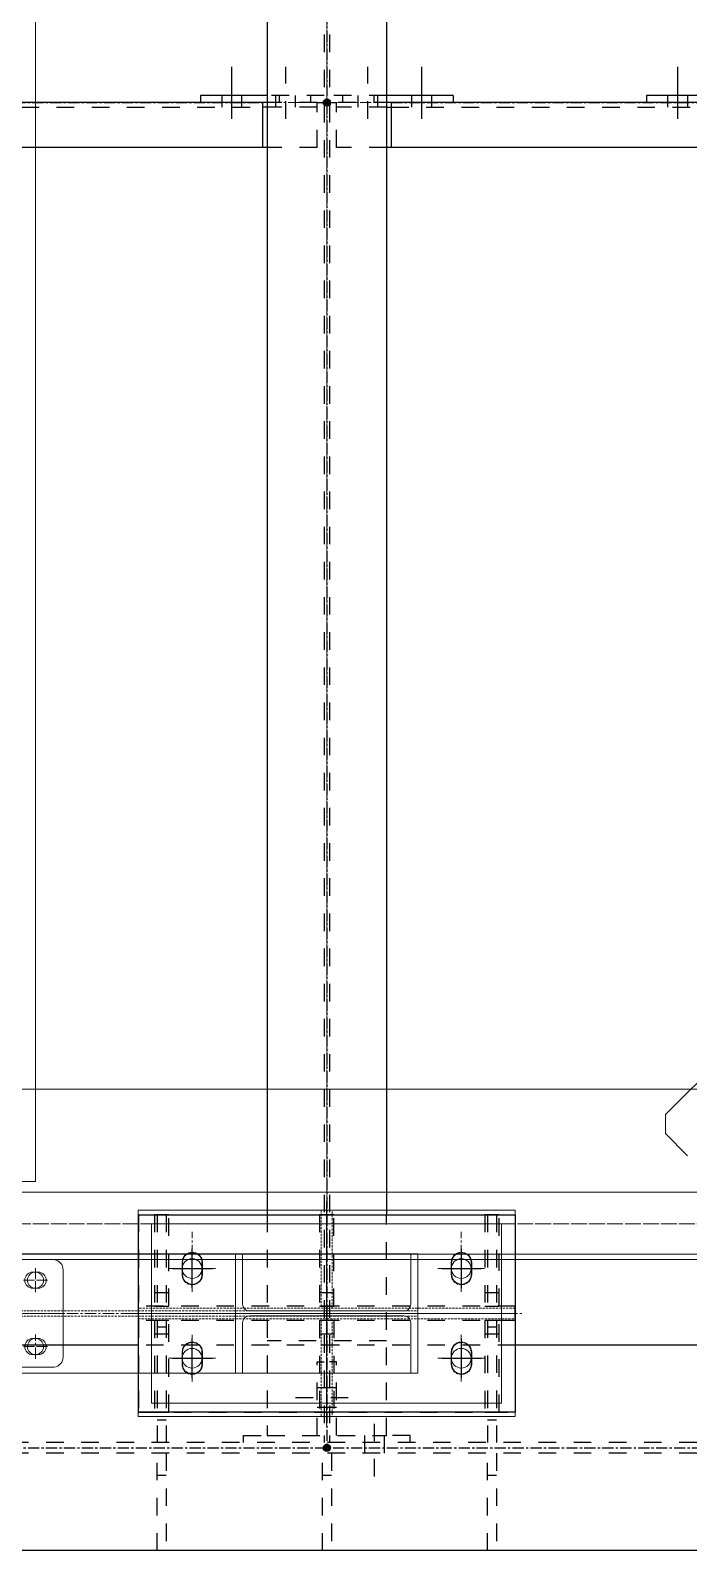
# Model space of a CAD drawing. Header units: inches. Extents: x 209270 to 234360, y -180214 to -150194.
# Drawn here: x 223884 to 224618, y -163178 to -161483 of the extents above; entities that cross this region are included whole.
import ezdxf

# ---------------------------------------------------------------- set-up
doc = ezdxf.new("R2010")
doc.units = ezdxf.units.IN
doc.header["$LTSCALE"] = 10
doc.header["$MEASUREMENT"] = 0
for name, pattern in [('CENTER', [2, 1.25, -0.25, 0.25, -0.25]), ('DXK_LINE_DOT2', [3.9198, 1.9599, -1.9599]), ('HIDDEN', [0.375, 0.25, -0.125])]:
    doc.linetypes.add(name, pattern=pattern)
for name, color, linetype in [('_STR_0', 7, 'Continuous'), ('_STR_1', 7, 'Continuous'), ('_STR_2', 7, 'Continuous'), ('_STR_4', 7, 'Continuous')]:
    doc.layers.add(name, color=color, linetype=linetype)
for name, color, linetype, lineweight in [('adani logo', 7, 'Continuous', 15), ('All Bought', 110, 'Continuous', 9), ('Belt', 4, 'Continuous', 9), ('CEN', 1, 'CENTER', 9), ('HIDDDEN', 3, 'HIDDEN', 9), ('HIDDEN', 3, 'HIDDEN', 9), ('MAIN OBJECT', 2, 'Continuous', 18), ('OBJECT', 2, 'Continuous', 18), ('STR25', 30, 'Continuous', 5)]:
    doc.layers.add(name, color=color, linetype=linetype, lineweight=lineweight)

# ---------------------------------------------------------------- blocks, each defined once
blk = doc.blocks.new('A$C439c46b0')
at = {"layer": 'CEN'}
for p, q in [((0, 124.8), (0, -124.8)), ((-150, 30), (-150, 70)), ((150, 70), (150, 30)), ((-176.1, 50), (-123.9, 50)), ((123.9, 50), (176.1, 50)), ((-219.8, 0), (219.8, 0)), ((-150, -70), (-150, -30)), ((150, -30), (150, -70)), ((-123.9, -50), (-176.1, -50)), ((176.1, -50), (123.9, -50))]:
    blk.add_line(p, q, dxfattribs=at)
at = {"layer": 'MAIN OBJECT', "elevation": -528}
blk.add_lwpolyline([(-195, 100), (195, 100), (195, -100), (-195, -100)], close=True, dxfattribs=at)
at = {"layer": 'MAIN OBJECT'}
for centre in [(-150, 50, -1074.4), (150, 50, -1074.4), (-150, -50, -1074.4), (150, -50, -1074.4)]:
    blk.add_circle(centre, 11, dxfattribs=at)
blk = doc.blocks.new('A$C4ed3ba51')
at = {"layer": 'CEN'}
for p, q in [((0, 115), (0, -115)), ((-150, 23.9), (-150, 91.1)), ((150, 23.9), (150, 91.1)), ((-130, 50), (-170, 50)), ((130, 50), (170, 50)), ((-210, 0), (210, 0)), ((-150, -23.9), (-150, -76.1)), ((150, -23.9), (150, -76.1)), ((-130, -50), (-170, -50)), ((130, -50), (170, -50))]:
    blk.add_line(p, q, dxfattribs=at)
at = {"layer": 'HIDDDEN'}
for points in [[(6, 6), (6, 115), (-6, 115), (-6, 6)], [(6, -6), (6, -115), (-6, -115), (-6, -6)]]:
    blk.add_lwpolyline(points, dxfattribs=at)
blk.add_lwpolyline([(-210, -6), (210, -6), (210, 6), (-210, 6)], close=True, dxfattribs=at)
at = {"layer": 'HIDDEN', "elevation": -528}
for points in [[(-139, 57, 1), (-161, 57), (-161, 43, 1), (-139, 43)], [(139, 57, -1), (161, 57), (161, 43, -1), (139, 43)], [(-139, -57, -1), (-161, -57), (-161, -43, -1), (-139, -43)], [(139, -57, 1), (161, -57), (161, -43, 1), (139, -43)]]:
    blk.add_lwpolyline(points, format="xyb", close=True, dxfattribs=at)
at = {"layer": 'MAIN OBJECT'}
blk.add_lwpolyline([(-101.5, 66.5), (-93.7, 66.5), (-93.7, 10.4, 0.414214), (-86.1, 2.8), (86.1, 2.8, 0.414214), (93.7, 10.4), (93.7, 66.5), (101.5, 66.5), (101.5, -66.5), (93.7, -66.5), (93.7, -66.5), (93.7, -10.4, 0.414214), (86.1, -2.8), (-86.1, -2.8, 0.414214), (-93.7, -10.4), (-93.7, -66.5), (-93.7, -66.5), (-101.5, -66.5)], format="xyb", close=True, dxfattribs=at)
at = {"layer": 'STR25', "elevation": -528}
blk.add_lwpolyline([(-210, 115), (210, 115), (210, -115), (-210, -115)], close=True, dxfattribs=at)
at = {"layer": 'adani logo'}
blk.add_blockref('A$C439c46b0', (0, 0), dxfattribs=at)
blk = doc.blocks.new('A$Cee1ce5ad')
at = {"layer": 'All Bought'}
for p, q in [((-110.6, 65.2), (-96.5, 98)), ((-96.6, 97.8), (96.6, 97.8)), ((-92.9, 99.5), (92.9, 99.5)), ((-6.9, 85.4), (-6.9, -73.9)), ((6.9, 85.4), (6.9, -73.9)), ((110.6, 65.2), (96.5, 98)), ((-195, 60), (-120.6, 60)), ((-128.3, 51.5), (-128.3, 42.7)), ((-125.4, 57.7), (-113, 63.5)), ((-111.9, 64.2), (111.9, 64.2)), ((125.4, 57.7), (113, 63.5)), ((120.6, 60), (195, 60)), ((128.3, 51.5), (128.3, 42.7)), ((-205, 48.3), (-205, -48.3)), ((-144.9, 26.5), (-130.1, 38.9)), ((144.9, 26.5), (130.1, 38.9)), ((205, 48.3), (205, -48.3)), ((-146.7, 22.7), (-146.7, -22.7)), ((146.7, 22.7), (146.7, -22.7)), ((-144.9, -26.5), (-130.1, -38.9)), ((144.9, -26.5), (130.1, -38.9)), ((-128.3, -51.5), (-128.3, -42.7)), ((128.3, -51.5), (128.3, -42.7)), ((-195, -60), (-120.6, -60)), ((-125.4, -57.7), (-113, -63.5)), ((-111.9, -64.2), (111.9, -64.2)), ((-110.6, -65.2), (-96.5, -98)), ((110.6, -65.2), (96.5, -98)), ((125.4, -57.7), (113, -63.5)), ((120.6, -60), (195, -60)), ((-96.6, -97.8), (96.6, -97.8)), ((-92.9, -99.5), (92.9, -99.5))]:
    blk.add_line(p, q, dxfattribs=at)
at = {"layer": 'All Bought', "ltscale": 50}
for p, q in [((-42.5, 99.5), (-42.5, -99.5)), ((40.8, 99.5), (40.8, -99.5))]:
    blk.add_line(p, q, dxfattribs=at)
at = {"layer": 'All Bought'}
for points in [[(-171.2, 28, 1), (-171.2, 46), (-177.2, 46, 1), (-177.2, 28)], [(178.8, 28, 1), (178.8, 46), (172.8, 46, 1), (172.8, 28)], [(-171.2, -46, 1), (-171.2, -28), (-177.2, -28, 1), (-177.2, -46)], [(178.8, -46, 1), (178.8, -28), (172.8, -28, 1), (172.8, -46)]]:
    blk.add_lwpolyline(points, format="xyb", close=True, dxfattribs=at)
for centre, radius, start, end in [((-92.9, 94.5), 5, 90, 135), ((0, 85.4), 6.9, 0, 180), ((92.9, 94.5), 5, 45, 90), ((-193.5, 48.6), 11.5, 97.6625, 181.1349), ((-120.5, 51.7), 7.85, 129.2243, 180.8268), ((-116.5, 71.1), 8.33, 295, 315), ((116.5, 71.1), 8.33, 225, 245), ((120.5, 51.7), 7.85, 359.1732, 50.7757), ((193.5, 48.6), 11.5, 358.8651, 82.3375), ((-133.3, 42.7), 5, 310, 0), ((133.3, 42.7), 5, 180, 230), ((-141.7, 22.7), 5, 130, 180), ((141.7, 22.7), 5, 0, 50), ((-141.7, -22.7), 5, 180, 230), ((141.7, -22.7), 5, 310, 0), ((-193.5, -48.6), 11.5, 178.8651, 262.3375), ((-133.3, -42.7), 5, 0, 50), ((133.3, -42.7), 5, 130, 180), ((193.5, -48.6), 11.5, 277.6625, 1.1349), ((-120.5, -51.7), 7.85, 179.1732, 230.7757), ((-116.5, -71.1), 8.33, 45, 65), ((116.5, -71.1), 8.33, 115, 135), ((120.5, -51.7), 7.85, 309.2243, 0.8268), ((0, -73.9), 6.9, 180, 0), ((-92.9, -94.5), 5, 225, 270), ((92.9, -94.5), 5, 270, 315)]:
    blk.add_arc(centre, radius, start, end, dxfattribs=at)
at = {"layer": 'CEN'}
for p, q in [((0, 99.5), (0, -99.5)), ((-160.7, 37), (-187.7, 37)), ((-174.2, 50.5), (-174.2, 23.5)), ((162.3, 37), (189.3, 37)), ((175.8, 50.5), (175.8, 23.5)), ((-205, 0), (205, 0)), ((-174.2, -50.5), (-174.2, -23.5)), ((175.8, -50.5), (175.8, -23.5)), ((-160.7, -37), (-187.7, -37)), ((162.3, -37), (189.3, -37))]:
    blk.add_line(p, q, dxfattribs=at)
blk = doc.blocks.new('RTR')
at = {"layer": 'All Bought'}
for p, q in [((-83232.6, -1564163), (-83232.6, -1561763)), ((-83582.6, -1564163), (-83232.6, -1564163))]:
    blk.add_line(p, q, dxfattribs=at)
at = {"layer": 'CEN'}
for p, q in [((-82908.2, -1564415.8), (-82908.2, -1561663.2)), ((-83232.8, -1564286.5, 3956186986.7), (-83232.8, -1564259.5, 3956186986.7)), ((-83219.3, -1564273, 3956186986.7), (-83246.3, -1564273, 3956186986.7)), ((-82885.2, -1564310, 4202462826.4), (-84008.2, -1564310, 10666859653.8)), ((-83219.3, -1564347, 3956186986.7), (-83246.3, -1564347, 3956186986.7)), ((-83232.8, -1564360.5, 3956186986.7), (-83232.8, -1564333.5, 3956186986.7))]:
    blk.add_line(p, q, dxfattribs=at)
at = {"layer": 'HIDDDEN'}
for p, q in [((-82808.2, -1564307, 10666859653.8), (-84008.2, -1564307, 10666859653.8)), ((-82808.2, -1564313, 10666859653.8), (-84008.2, -1564313, 10666859653.8))]:
    blk.add_line(p, q, dxfattribs=at)
at = {"layer": 'MAIN OBJECT'}
for centre in [(-83232.8, -1564273, 3956186986.7), (-83232.8, -1564347, 3956186986.7)]:
    blk.add_circle(centre, 9, dxfattribs=at)
at = {"layer": 'OBJECT'}
for p, q in [((-82808.2, -1564243.5, 10666859653.8), (-84008.2, -1564243.5, 10666859653.8)), ((-82808.2, -1564376.5, 10666859653.8), (-84008.2, -1564376.5, 10666859653.8))]:
    blk.add_line(p, q, dxfattribs=at)
at = {"rotation": 359.9999103000868}
blk.add_blockref('A$C4ed3ba51', (-82908.3, -1564310, 5544007056.1), dxfattribs=at)
at = {"layer": 'MAIN OBJECT', "rotation": 179.9999551500434}
blk.add_blockref('A$Cee1ce5ad', (-83407, -1564310, 7412901051.7), dxfattribs=at)
blk = doc.blocks.new('A$C1db7f450')
at = {"layer": 'All Bought'}
for p, q in [((99, 0, -6732037472.9), (1227.3, -1128.3, -6732037472.9)), ((1227.3, -1128.3, -6732037472.9), (1227.3, -1149.5, -6732037472.9)), ((1202.6, -1174.3, -6732037472.9), (1227.3, -1149.5, -6732037472.9))]:
    blk.add_line(p, q, dxfattribs=at)
blk = doc.blocks.new('Part-116860372-114981 - 114867')
at = {"layer": '_STR_1', "color": 6, "linetype": 'DXK_LINE_DOT2'}
for p, q in [((224424.9, -162949.2), (224004.9, -162949.2)), ((225371.9, -163057.7), (216821.8, -163057.7)), ((225371.9, -163069.6), (216821.8, -163069.6)), ((225498.9, -163178.2), (220660, -163178.2))]:
    blk.add_line(p, q, dxfattribs=at)
at = {"layer": '_STR_2', "color": 2, "linetype": 'Continuous'}
for p, q in [((224004.9, -162949.2), (223424.9, -162949.2)), ((225371.9, -162949.2), (224424.9, -162949.2)), ((225386.9, -163178.2), (216821.8, -163178.2))]:
    blk.add_line(p, q, dxfattribs=at)
at = {"layer": '_STR_4', "color": 4, "linetype": 'CENTER'}
blk.add_line((216821.8, -163063.7), (225511.9, -163063.7), dxfattribs=at)
blk = doc.blocks.new('Part-116860372-114989 - 114867')
at = {"layer": '_STR_4', "linetype": 'Continuous'}
blk.add_hatch(color=4, dxfattribs=at).paths.add_polyline_path([(224214.9, -163067.7, -1), (224214.9, -163059.7, -1)])
at = {"layer": '_STR_1', "color": 6, "linetype": 'DXK_LINE_DOT2'}
for p, q in [((224212, -160076.7), (224212, -163049.7)), ((224217.7, -160076.7), (224217.7, -163049.7)), ((224148.3, -162803.7), (224148.3, -163049.7)), ((224281.5, -163049.7), (224281.5, -162803.7)), ((224281.5, -162944.2), (224148.3, -162944.2)), ((224148.3, -163049.7), (224281.5, -163049.7))]:
    blk.add_line(p, q, dxfattribs=at)
at = {"layer": '_STR_2', "color": 2, "linetype": 'Continuous'}
for p, q in [((224148.3, -160323.7), (224148.3, -162803.7)), ((224281.5, -160323.7), (224281.5, -162803.7))]:
    blk.add_line(p, q, dxfattribs=at)
at = {"layer": '_STR_4', "color": 4, "linetype": 'CENTER'}
blk.add_line((224214.9, -160063.7), (224214.9, -163063.7), dxfattribs=at)
at = {"layer": '_STR_4', "color": 4, "linetype": 'Continuous'}
blk.add_circle((224214.9, -163063.7), 4, dxfattribs=at)
blk = doc.blocks.new('Part-116860372-115035 - 114867')
at = {"layer": '_STR_4', "linetype": 'Continuous'}
for points in [[(223214.9, -161567.7, -1), (223214.9, -161559.7, -1)], [(224214.9, -161567.7, -1), (224214.9, -161559.7, -1)]]:
    blk.add_hatch(color=4, dxfattribs=at).paths.add_polyline_path(points)
at = {"layer": '_STR_1', "color": 6, "linetype": 'DXK_LINE_DOT2'}
for p, q in [((223225.7, -161613.7), (223225.7, -161563.7)), ((223286.5, -161563.7), (223225.7, -161563.7)), ((224204, -161563.7), (224143.3, -161563.7)), ((224204, -161613.7), (224204, -161563.7)), ((223281.5, -161568.7), (223225.7, -161568.7)), ((223286.5, -161568.7), (224143.3, -161568.7)), ((224204, -161568.7), (224148.3, -161568.7)), ((223281.5, -161613.7), (223225.7, -161613.7)), ((224204, -161613.7), (224148.3, -161613.7))]:
    blk.add_line(p, q, dxfattribs=at)
at = {"layer": '_STR_2', "color": 2, "linetype": 'Continuous'}
for p, q in [((224143.3, -161563.7), (223286.5, -161563.7)), ((223286.5, -161563.7), (223286.5, -161613.7)), ((224143.3, -161563.7), (224143.3, -161613.7)), ((223281.5, -161568.7), (223286.5, -161568.7)), ((224148.3, -161568.7), (224143.3, -161568.7)), ((224148.3, -161613.7), (223281.5, -161613.7))]:
    blk.add_line(p, q, dxfattribs=at)
at = {"layer": '_STR_4', "color": 4, "linetype": 'CENTER'}
for p, q in [((223214.9, -161563.7), (223225.7, -161563.7)), ((223286.5, -161563.7), (224143.3, -161563.7)), ((224204, -161563.7), (224214.9, -161563.7))]:
    blk.add_line(p, q, dxfattribs=at)
at = {"layer": '_STR_4', "color": 4, "linetype": 'Continuous'}
for centre in [(223214.9, -161563.7), (224214.9, -161563.7)]:
    blk.add_circle(centre, 4, dxfattribs=at)
blk = doc.blocks.new('Part-116860372-115036 - 114867')
at = {"layer": '_STR_4', "linetype": 'Continuous'}
for points in [[(224214.9, -161567.7, -1), (224214.9, -161559.7, -1)], [(224711.9, -161567.7, -1), (224711.9, -161559.7, -1)]]:
    blk.add_hatch(color=4, dxfattribs=at).paths.add_polyline_path(points)
at = {"layer": '_STR_1', "color": 6, "linetype": 'DXK_LINE_DOT2'}
for p, q in [((224225.7, -161613.7), (224225.7, -161563.7)), ((224286.5, -161563.7), (224225.7, -161563.7)), ((224701, -161563.7), (224640.3, -161563.7)), ((224701, -161613.7), (224701, -161563.7)), ((224281.5, -161568.7), (224225.7, -161568.7)), ((224286.5, -161568.7), (224640.3, -161568.7)), ((224701, -161568.7), (224645.3, -161568.7)), ((224281.5, -161613.7), (224225.7, -161613.7)), ((224701, -161613.7), (224645.3, -161613.7))]:
    blk.add_line(p, q, dxfattribs=at)
at = {"layer": '_STR_2', "color": 2, "linetype": 'Continuous'}
for p, q in [((224640.3, -161563.7), (224286.5, -161563.7)), ((224286.5, -161563.7), (224286.5, -161613.7)), ((224640.3, -161563.7), (224640.3, -161613.7)), ((224281.5, -161568.7), (224286.5, -161568.7)), ((224645.3, -161568.7), (224640.3, -161568.7)), ((224645.3, -161613.7), (224281.5, -161613.7))]:
    blk.add_line(p, q, dxfattribs=at)
at = {"layer": '_STR_4', "color": 4, "linetype": 'CENTER'}
for p, q in [((224214.9, -161563.7), (224225.7, -161563.7)), ((224286.5, -161563.7), (224640.3, -161563.7)), ((224701, -161563.7), (224711.9, -161563.7))]:
    blk.add_line(p, q, dxfattribs=at)
at = {"layer": '_STR_4', "color": 4, "linetype": 'Continuous'}
for centre in [(224214.9, -161563.7), (224711.9, -161563.7)]:
    blk.add_circle(centre, 4, dxfattribs=at)
blk = doc.blocks.new('Bolt-116860372-115442 - 114867')
at = {"layer": '_STR_1', "color": 1, "linetype": 'DXK_LINE_DOT2'}
for p, q in [((224267.7, -163036.7), (224267.7, -163104.7)), ((224256.7, -163049.7), (224256.7, -163057.7)), ((224256.7, -163057.7), (224256.7, -163069.6)), ((224278.7, -163049.7), (224278.7, -163057.7)), ((224278.7, -163057.7), (224278.7, -163069.6))]:
    blk.add_line(p, q, dxfattribs=at)
blk = doc.blocks.new('Part-116860372-115273 - 114867')
at = {"layer": '_STR_1', "color": 6, "linetype": 'DXK_LINE_DOT2'}
for p, q in [((224225.7, -162967.7), (224217.7, -162967.7)), ((224225.7, -163049.7), (224225.7, -162967.7)), ((224217.7, -163049.7), (224217.7, -163057.7)), ((224307.7, -163049.7), (224281.5, -163049.7)), ((224307.7, -163057.7), (224307.7, -163049.7))]:
    blk.add_line(p, q, dxfattribs=at)
blk = doc.blocks.new('Part-116860372-116575 - 114867')
at = {"layer": '_STR_1', "color": 6, "linetype": 'DXK_LINE_DOT2'}
for p, q in [((224022.8, -162803.7), (224022.8, -162905.7)), ((224038.8, -162803.7), (224022.8, -162803.7)), ((224038.8, -162905.7), (224038.8, -162803.7)), ((224038.8, -162890.7), (224022.8, -162890.7)), ((224022.8, -162905.7), (224038.8, -162905.7))]:
    blk.add_line(p, q, dxfattribs=at)
blk = doc.blocks.new('Part-116860372-115272 - 114867')
at = {"layer": '_STR_1', "color": 6, "linetype": 'DXK_LINE_DOT2'}
for p, q in [((224204, -163049.7), (224204, -162967.7)), ((224204, -162967.7), (224212, -162967.7)), ((224122, -163057.7), (224122, -163049.7)), ((224122, -163049.7), (224148.3, -163049.7)), ((224212, -163049.7), (224212, -163057.7))]:
    blk.add_line(p, q, dxfattribs=at)
blk = doc.blocks.new('Bolt-116860372-115274 - 114867')
at = {"layer": '_STR_1', "color": 1, "linetype": 'DXK_LINE_DOT2'}
for p, q in [((224238.7, -163007.7), (224170.7, -163007.7)), ((224212, -162996.7), (224204, -162996.7)), ((224217.7, -162996.7), (224212, -162996.7)), ((224225.7, -162996.7), (224217.7, -162996.7)), ((224212, -163018.7), (224204, -163018.7)), ((224217.7, -163018.7), (224212, -163018.7)), ((224225.7, -163018.7), (224217.7, -163018.7))]:
    blk.add_line(p, q, dxfattribs=at)
blk = doc.blocks.new('Bolt-116860372-116582 - 114867')
at = {"layer": '_STR_2', "color": 1, "linetype": 'Continuous'}
for p, q in [((224053.9, -162856.7), (224054.7, -162852.5)), ((224054.7, -162852.5), (224057.1, -162848.9)), ((224057.1, -162848.9), (224060.7, -162846.5)), ((224060.7, -162846.5), (224064.9, -162845.7)), ((224064.9, -162885.7), (224064.9, -162841.7)), ((224064.9, -162845.7), (224064.9, -162845.7)), ((224064.9, -162845.7), (224069.1, -162846.5)), ((224069.1, -162846.5), (224072.6, -162848.9)), ((224072.6, -162848.9), (224075, -162852.5)), ((224075, -162852.5), (224075.9, -162856.7)), ((224353.9, -162856.7), (224354.7, -162852.5)), ((224354.7, -162852.5), (224357.1, -162848.9)), ((224357.1, -162848.9), (224360.7, -162846.6)), ((224360.7, -162846.6), (224364.9, -162845.7)), ((224364.9, -162885.7), (224364.9, -162841.7)), ((224364.9, -162845.7), (224364.9, -162845.7)), ((224364.9, -162845.7), (224369.1, -162846.6)), ((224369.1, -162846.6), (224372.6, -162848.9)), ((224372.6, -162848.9), (224375, -162852.5)), ((224375, -162852.5), (224375.9, -162856.7)), ((224042.9, -162863.7), (224086.9, -162863.7)), ((224053.9, -162870.7), (224053.9, -162856.7)), ((224054.7, -162874.9), (224053.9, -162870.7)), ((224075.9, -162870.7), (224075, -162874.9)), ((224075.9, -162856.7), (224075.9, -162870.7)), ((224342.9, -162863.7), (224386.9, -162863.7)), ((224353.9, -162870.7), (224353.9, -162856.7)), ((224354.7, -162874.9), (224353.9, -162870.7)), ((224375.9, -162870.7), (224375, -162874.9)), ((224375.9, -162856.7), (224375.9, -162870.7)), ((224057.1, -162878.5), (224054.7, -162874.9)), ((224060.7, -162880.9), (224057.1, -162878.5)), ((224064.9, -162881.7), (224060.7, -162880.9)), ((224069.1, -162880.9), (224064.9, -162881.7)), ((224064.9, -162881.7), (224064.9, -162881.7)), ((224072.6, -162878.5), (224069.1, -162880.9)), ((224075, -162874.9), (224072.6, -162878.5)), ((224357.1, -162878.5), (224354.7, -162874.9)), ((224360.7, -162880.9), (224357.1, -162878.5)), ((224364.9, -162881.7), (224360.7, -162880.9)), ((224369.1, -162880.9), (224364.9, -162881.7)), ((224364.9, -162881.7), (224364.9, -162881.7)), ((224372.6, -162878.5), (224369.1, -162880.9)), ((224375, -162874.9), (224372.6, -162878.5)), ((224053.9, -162956.7), (224054.7, -162952.5)), ((224053.9, -162970.7), (224053.9, -162956.7)), ((224054.7, -162952.5), (224057.1, -162948.9)), ((224057.1, -162948.9), (224060.6, -162946.5)), ((224060.6, -162946.5), (224064.9, -162945.7)), ((224064.9, -162985.7), (224064.9, -162941.7)), ((224064.9, -162945.7), (224064.9, -162945.7)), ((224064.9, -162945.7), (224069.1, -162946.5)), ((224069.1, -162946.5), (224072.6, -162948.9)), ((224072.6, -162948.9), (224075, -162952.5)), ((224075, -162952.5), (224075.9, -162956.7)), ((224075.9, -162956.7), (224075.9, -162970.7)), ((224353.9, -162956.7), (224354.7, -162952.5)), ((224353.9, -162970.7), (224353.9, -162956.7)), ((224354.7, -162952.5), (224357.1, -162948.9)), ((224357.1, -162948.9), (224360.6, -162946.6)), ((224360.6, -162946.6), (224364.9, -162945.7)), ((224364.9, -162985.7), (224364.9, -162941.7)), ((224364.9, -162945.7), (224364.9, -162945.7)), ((224364.9, -162945.7), (224369.1, -162946.6)), ((224369.1, -162946.6), (224372.6, -162948.9)), ((224372.6, -162948.9), (224375, -162952.5)), ((224375, -162952.5), (224375.9, -162956.7)), ((224375.9, -162956.7), (224375.9, -162970.7)), ((224042.9, -162963.7), (224086.9, -162963.7)), ((224054.7, -162974.9), (224053.9, -162970.7)), ((224075.9, -162970.7), (224075, -162974.9)), ((224342.9, -162963.7), (224386.9, -162963.7)), ((224354.7, -162974.9), (224353.9, -162970.7)), ((224375.9, -162970.7), (224375, -162974.9)), ((224057.1, -162978.5), (224054.7, -162974.9)), ((224060.6, -162980.9), (224057.1, -162978.5)), ((224064.9, -162981.7), (224060.6, -162980.9)), ((224069.1, -162980.9), (224064.9, -162981.7)), ((224064.9, -162981.7), (224064.9, -162981.7)), ((224072.6, -162978.5), (224069.1, -162980.9)), ((224075, -162974.9), (224072.6, -162978.5)), ((224357.1, -162978.5), (224354.7, -162974.9)), ((224360.6, -162980.9), (224357.1, -162978.5)), ((224364.9, -162981.7), (224360.6, -162980.9)), ((224369.1, -162980.9), (224364.9, -162981.7)), ((224364.9, -162981.7), (224364.9, -162981.7)), ((224372.6, -162978.5), (224369.1, -162980.9)), ((224375, -162974.9), (224372.6, -162978.5))]:
    blk.add_line(p, q, dxfattribs=at)
blk = doc.blocks.new('Part-116860372-116580 - 114867')
at = {"layer": '_STR_1', "color": 6, "linetype": 'DXK_LINE_DOT2'}
for p, q in [((224390.8, -162803.7), (224390.8, -162905.6)), ((224406.8, -162803.7), (224390.8, -162803.7)), ((224406.8, -162905.6), (224406.8, -162803.7)), ((224406.8, -162890.6), (224390.8, -162890.6)), ((224390.8, -162905.6), (224406.8, -162905.6))]:
    blk.add_line(p, q, dxfattribs=at)
blk = doc.blocks.new('Part-116860372-116574 - 114867')
at = {"layer": '_STR_2', "color": 2, "linetype": 'Continuous'}
for p, q in [((224004.9, -163023.7), (224004.9, -162803.7)), ((224004.9, -162803.7), (224424.9, -162803.7)), ((224424.9, -162803.7), (224424.9, -163023.7)), ((224424.9, -163023.7), (224004.9, -163023.7))]:
    blk.add_line(p, q, dxfattribs=at)
blk = doc.blocks.new('Part-116860372-115627 - 114867')
at = {"layer": '_STR_1', "color": 6, "linetype": 'DXK_LINE_DOT2'}
for p, q in [((224281.5, -161555.7), (224217.7, -161555.7)), ((224232.7, -161563.7), (224232.7, -161555.7)), ((224267.7, -161563.7), (224267.7, -161555.7))]:
    blk.add_line(p, q, dxfattribs=at)
at = {"layer": '_STR_2', "color": 2, "linetype": 'Continuous'}
for p, q in [((224355.7, -161555.7), (224281.5, -161555.7)), ((224286.5, -161563.7), (224281.5, -161563.7)), ((224355.7, -161555.7), (224355.7, -161563.7))]:
    blk.add_line(p, q, dxfattribs=at)
blk = doc.blocks.new('Bolt-116860372-115628 - 114867')
at = {"layer": '_STR_1', "color": 1, "linetype": 'DXK_LINE_DOT2'}
for p, q in [((224260.7, -161581.7), (224260.7, -161523.7)), ((224249.7, -161563.7), (224249.7, -161555.7)), ((224249.7, -161568.7), (224249.7, -161563.7)), ((224271.7, -161563.7), (224271.7, -161555.7)), ((224271.7, -161568.7), (224271.7, -161563.7))]:
    blk.add_line(p, q, dxfattribs=at)
at = {"layer": '_STR_2', "color": 1, "linetype": 'Continuous'}
for p, q in [((224320.7, -161581.7), (224320.7, -161523.7)), ((224309.7, -161563.7), (224309.7, -161555.7)), ((224309.7, -161568.7), (224309.7, -161563.7)), ((224331.7, -161563.7), (224331.7, -161555.7)), ((224331.7, -161568.7), (224331.7, -161563.7))]:
    blk.add_line(p, q, dxfattribs=at)
blk = doc.blocks.new('Part-116860372-115639 - 114867')
at = {"layer": '_STR_1', "color": 6, "linetype": 'DXK_LINE_DOT2'}
for p, q in [((224212, -161555.7), (224148.3, -161555.7)), ((224162, -161563.7), (224162, -161555.7)), ((224197, -161563.7), (224197, -161555.7))]:
    blk.add_line(p, q, dxfattribs=at)
at = {"layer": '_STR_2', "color": 2, "linetype": 'Continuous'}
for p, q in [((224148.3, -161555.7), (224074, -161555.7)), ((224074, -161555.7), (224074, -161563.7)), ((224148.3, -161563.7), (224143.3, -161563.7))]:
    blk.add_line(p, q, dxfattribs=at)
blk = doc.blocks.new('Bolt-116860372-115640 - 114867')
at = {"layer": '_STR_1', "color": 1, "linetype": 'DXK_LINE_DOT2'}
for p, q in [((224169, -161581.7), (224169, -161523.7)), ((224158, -161563.7), (224158, -161555.7)), ((224158, -161568.7), (224158, -161563.7)), ((224180, -161563.7), (224180, -161555.7)), ((224180, -161568.7), (224180, -161563.7))]:
    blk.add_line(p, q, dxfattribs=at)
at = {"layer": '_STR_2', "color": 1, "linetype": 'Continuous'}
for p, q in [((224109, -161581.7), (224109, -161523.7)), ((224098, -161563.7), (224098, -161555.7)), ((224098, -161568.7), (224098, -161563.7)), ((224120, -161563.7), (224120, -161555.7)), ((224120, -161568.7), (224120, -161563.7))]:
    blk.add_line(p, q, dxfattribs=at)
blk = doc.blocks.new('Part-116860372-115643 - 114867')
at = {"layer": '_STR_1', "color": 6, "linetype": 'DXK_LINE_DOT2'}
for p, q in [((224709, -161555.7), (224645.3, -161555.7)), ((224659, -161563.7), (224659, -161555.7)), ((224694, -161563.7), (224694, -161555.7))]:
    blk.add_line(p, q, dxfattribs=at)
at = {"layer": '_STR_2', "color": 2, "linetype": 'Continuous'}
for p, q in [((224645.3, -161555.7), (224571, -161555.7)), ((224571, -161555.7), (224571, -161563.7)), ((224645.3, -161563.7), (224640.3, -161563.7))]:
    blk.add_line(p, q, dxfattribs=at)
blk = doc.blocks.new('Bolt-116860372-115644 - 114867')
at = {"layer": '_STR_1', "color": 1, "linetype": 'DXK_LINE_DOT2'}
for p, q in [((224666, -161581.7), (224666, -161523.7)), ((224655, -161563.7), (224655, -161555.7)), ((224655, -161568.7), (224655, -161563.7)), ((224677, -161563.7), (224677, -161555.7)), ((224677, -161568.7), (224677, -161563.7))]:
    blk.add_line(p, q, dxfattribs=at)
at = {"layer": '_STR_2', "color": 1, "linetype": 'Continuous'}
for p, q in [((224606, -161581.7), (224606, -161523.7)), ((224595, -161563.7), (224595, -161555.7)), ((224595, -161568.7), (224595, -161563.7)), ((224617, -161563.7), (224617, -161555.7)), ((224617, -161568.7), (224617, -161563.7))]:
    blk.add_line(p, q, dxfattribs=at)
blk = doc.blocks.new('Part-116860372-116620 - 114867')
at = {"layer": '_STR_1', "color": 6, "linetype": 'DXK_LINE_DOT2'}
for p, q in [((224209.9, -163178.2), (224209.9, -163069.6)), ((224219.9, -163069.6), (224219.9, -163178.2)), ((224219.9, -163094.6), (224209.9, -163094.6))]:
    blk.add_line(p, q, dxfattribs=at)
blk = doc.blocks.new('Part-116860372-116577 - 114867')
at = {"layer": '_STR_1', "color": 6, "linetype": 'DXK_LINE_DOT2'}
for p, q in [((224038.8, -162921.7), (224022.8, -162921.7)), ((224022.8, -162921.7), (224022.8, -163023.7)), ((224038.8, -163023.7), (224038.8, -162921.7)), ((224038.8, -162936.7), (224022.8, -162936.7)), ((224022.8, -163023.7), (224038.8, -163023.7))]:
    blk.add_line(p, q, dxfattribs=at)
blk = doc.blocks.new('Part-116860372-116581 - 114867')
at = {"layer": '_STR_1', "color": 6, "linetype": 'DXK_LINE_DOT2'}
for p, q in [((224406.8, -162921.7), (224390.8, -162921.7)), ((224390.8, -162921.7), (224390.8, -163023.7)), ((224406.8, -163023.7), (224406.8, -162921.7)), ((224406.8, -162936.7), (224390.8, -162936.7)), ((224390.8, -163023.7), (224406.8, -163023.7))]:
    blk.add_line(p, q, dxfattribs=at)
blk = doc.blocks.new('Part-116860372-116573 - 114867')
at = {"layer": '_STR_1', "color": 6, "linetype": 'DXK_LINE_DOT2'}
for p, q in [((224004.9, -162921.7), (224004.9, -162905.7)), ((224424.9, -162905.7), (224004.9, -162905.7)), ((224424.9, -162921.7), (224424.9, -162905.7)), ((224424.9, -162921.7), (224004.9, -162921.7))]:
    blk.add_line(p, q, dxfattribs=at)
blk = doc.blocks.new('Part-116860372-116576 - 114867')
at = {"layer": '_STR_1', "color": 6, "linetype": 'DXK_LINE_DOT2'}
for p, q in [((224004.9, -162803.7), (224004.9, -163023.7)), ((224004.9, -162803.7), (224424.9, -162803.7)), ((224424.9, -162803.7), (224424.9, -163023.7)), ((224004.9, -163023.7), (224424.9, -163023.7))]:
    blk.add_line(p, q, dxfattribs=at)
blk = doc.blocks.new('Part-116860372-116578 - 114867')
at = {"layer": '_STR_1', "color": 6, "linetype": 'DXK_LINE_DOT2'}
for p, q in [((224206.8, -162803.7), (224206.8, -162905.7)), ((224222.8, -162803.7), (224206.8, -162803.7)), ((224222.8, -162905.7), (224222.8, -162803.7)), ((224222.8, -162890.7), (224206.8, -162890.7)), ((224206.8, -162905.7), (224222.8, -162905.7))]:
    blk.add_line(p, q, dxfattribs=at)
blk = doc.blocks.new('Part-116860372-116579 - 114867')
at = {"layer": '_STR_1', "color": 6, "linetype": 'DXK_LINE_DOT2'}
for p, q in [((224222.8, -162921.7), (224206.8, -162921.7)), ((224206.8, -162921.7), (224206.8, -163023.7)), ((224222.8, -162921.7), (224222.8, -163023.7)), ((224222.8, -162936.7), (224206.8, -162936.7))]:
    blk.add_line(p, q, dxfattribs=at)
at = {"layer": '_STR_2', "color": 2, "linetype": 'Continuous'}
for p, q in [((224206.8, -163023.7), (224206.8, -163023.7)), ((224206.8, -163023.7), (224222.8, -163023.7)), ((224222.8, -163023.7), (224222.8, -163023.7))]:
    blk.add_line(p, q, dxfattribs=at)
blk = doc.blocks.new('Part-116860372-116618 - 114867')
at = {"layer": '_STR_1', "color": 6, "linetype": 'DXK_LINE_DOT2'}
for p, q in [((224393.9, -162803.7), (224393.9, -163057.7)), ((224393.9, -162803.7), (224403.9, -162803.7)), ((224393.9, -162803.7), (224403.9, -162803.7)), ((224403.9, -162803.7), (224403.9, -163057.7)), ((224403.9, -162929.2), (224393.9, -162929.2)), ((224403.9, -163032.7), (224393.9, -163032.7))]:
    blk.add_line(p, q, dxfattribs=at)
blk = doc.blocks.new('Part-116860372-116619 - 114867')
at = {"layer": '_STR_1', "color": 6, "linetype": 'DXK_LINE_DOT2'}
for p, q in [((224393.9, -163178.2), (224393.9, -163069.6)), ((224403.9, -163069.6), (224403.9, -163178.2)), ((224403.9, -163094.6), (224393.9, -163094.6))]:
    blk.add_line(p, q, dxfattribs=at)
blk = doc.blocks.new('Part-116860372-116621 - 114867')
at = {"layer": '_STR_1', "color": 6, "linetype": 'DXK_LINE_DOT2'}
for p, q in [((224025.9, -162803.7), (224025.9, -163057.7)), ((224035.9, -162803.7), (224025.9, -162803.7)), ((224035.9, -162803.7), (224035.9, -163057.7)), ((224035.9, -162929.2), (224025.9, -162929.2)), ((224035.9, -163032.7), (224025.9, -163032.7))]:
    blk.add_line(p, q, dxfattribs=at)
blk = doc.blocks.new('Part-116860372-116622 - 114867')
at = {"layer": '_STR_1', "color": 6, "linetype": 'DXK_LINE_DOT2'}
for p, q in [((224025.9, -163178.2), (224025.9, -163069.6)), ((224035.9, -163069.6), (224035.9, -163178.2)), ((224035.9, -163094.6), (224025.9, -163094.6))]:
    blk.add_line(p, q, dxfattribs=at)

msp = doc.modelspace()

# ---------------------------------------------------------------- linework, layer by layer
at = {"layer": 'Belt'}
msp.add_line((232519.4, -162663.7, 0), (219599.9, -162663.7, 0), dxfattribs=at)
at = {"layer": 'CEN'}
for p, q in [((220011.9, -161563.7), (232509.3, -161563.7)), ((220972.4, -162813.7), (228896, -162813.7)), ((232519.7, -162813.7), (221148.1, -162813.7))]:
    msp.add_line(p, q, dxfattribs=at)
at = {"layer": 'HIDDEN'}
for p, q in [((220972.4, -162847.6, 8793052905.5), (228896, -162847.6, 8793052905.5)), ((232519.8, -162847.6, 7050750846.7), (221148.1, -162847.6, 7050750846.7))]:
    msp.add_line(p, q, dxfattribs=at)
at = {"layer": 'MAIN OBJECT'}
for p, q in [((220972.4, -162778.7), (228896, -162778.7)), ((232519.6, -162778.7), (221148.1, -162778.7)), ((220972.4, -162853.7), (228896, -162853.7)), ((232519.8, -162853.7), (221148.1, -162853.7))]:
    msp.add_line(p, q, dxfattribs=at)

# ---------------------------------------------------------------- block references
at = {"layer": '_STR_0', "zscale": 0.8}
for name in ['Part-116860372-114989 - 114867', 'Bolt-116860372-115640 - 114867', 'Bolt-116860372-115628 - 114867', 'Bolt-116860372-115644 - 114867', 'Part-116860372-115035 - 114867', 'Part-116860372-115639 - 114867', 'Part-116860372-115036 - 114867', 'Part-116860372-115627 - 114867', 'Part-116860372-115643 - 114867', 'Part-116860372-116574 - 114867', 'Part-116860372-116576 - 114867', 'Part-116860372-116575 - 114867', 'Part-116860372-116621 - 114867', 'Part-116860372-116578 - 114867', 'Part-116860372-116580 - 114867', 'Part-116860372-116618 - 114867', 'Bolt-116860372-116582 - 114867', 'Part-116860372-116573 - 114867', 'Part-116860372-116577 - 114867', 'Part-116860372-116579 - 114867', 'Part-116860372-116581 - 114867', 'Part-116860372-114981 - 114867', 'Part-116860372-115272 - 114867', 'Part-116860372-115273 - 114867', 'Bolt-116860372-115274 - 114867', 'Bolt-116860372-115442 - 114867', 'Part-116860372-116622 - 114867', 'Part-116860372-116620 - 114867', 'Part-116860372-116619 - 114867']:
    msp.add_blockref(name, (0, 0), dxfattribs=at)
at = {"layer": 'MAIN OBJECT', "xscale": -1}
msp.add_blockref('A$C1db7f450', (225819.5, -161563.7, -2763300251.2), dxfattribs=at)
at = {"layer": 'MAIN OBJECT'}
msp.add_blockref('RTR', (307122.9, 1401396.3, -8882565064.9), dxfattribs=at)

doc.saveas('drawing.dxf')
